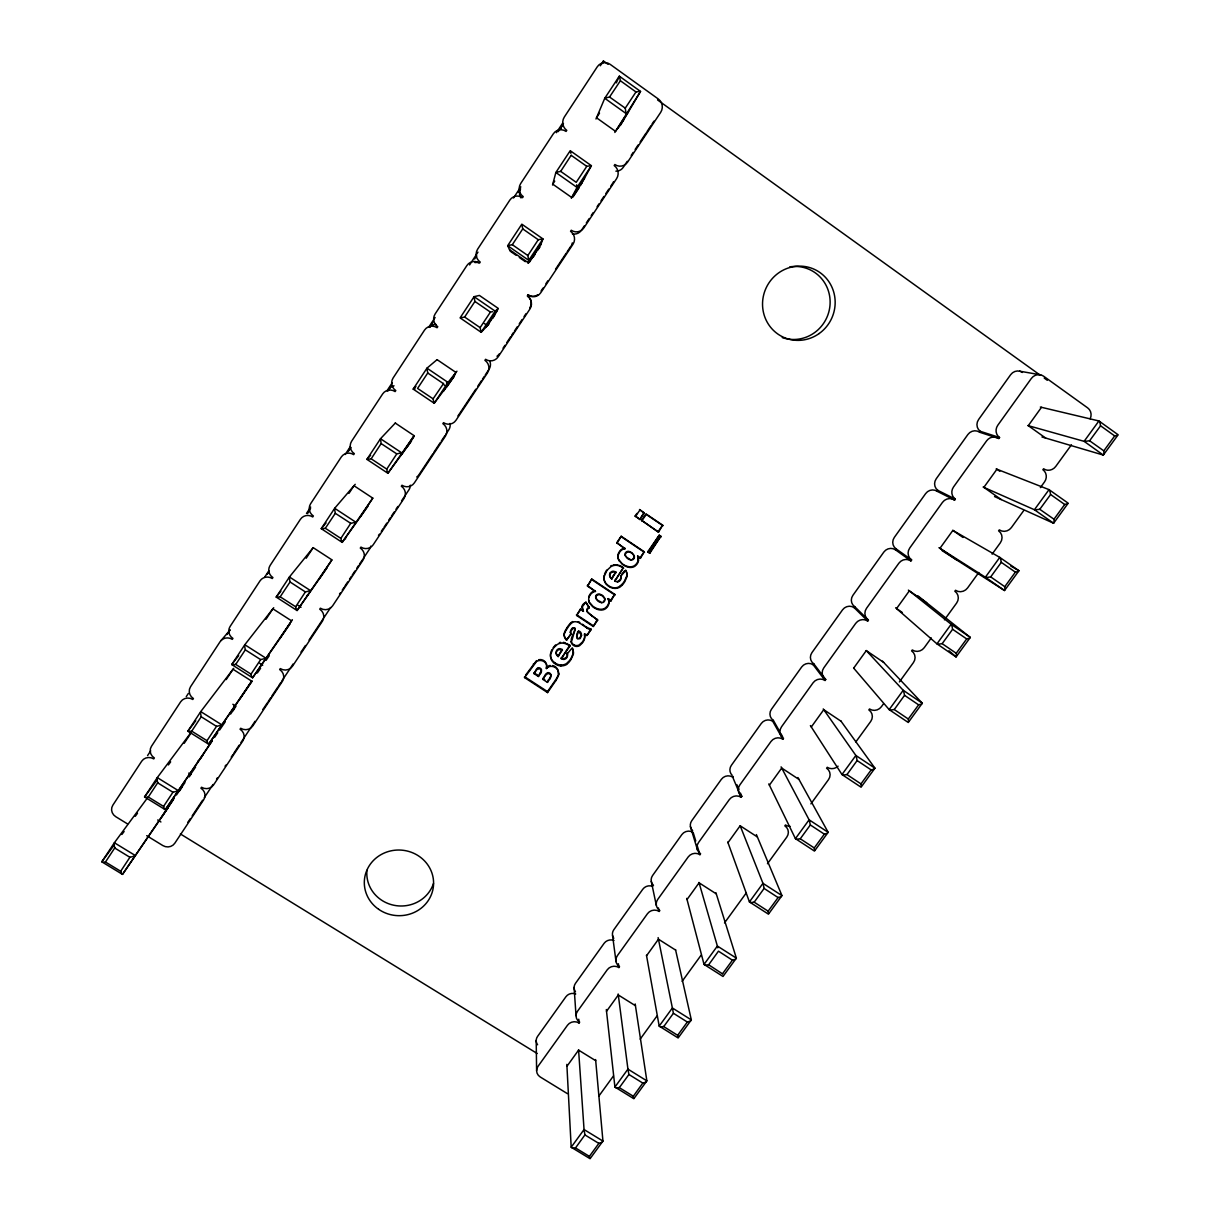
<?xml version="1.0" encoding="UTF-8"?>
<svg xmlns="http://www.w3.org/2000/svg" width="1220" height="1220" viewBox="0 0 1220 1220"><rect width="100%" height="100%" fill="white"/><g stroke="black" fill="none" stroke-linecap="round" stroke-linejoin="round"><path stroke-width="1.5" d="M524.554 677.588L524.554 676.658L547.505 691.618L547.551 692.594L524.554 677.588L536.556 661.514A6.679 6.512 -3.2 0 1 543.647 661.392A6.542 6.374 -3.3 0 1 546.606 665.113A7.106 6.923 -3.2 0 1 546.362 668.545A11.377 11.087 -5.1 0 1 547.826 667.462M541.451 670.298L540.948 671.762A9.241 9.013 -2.3 0 1 540.46 672.54L539.819 673.471M541.497 671.091L541.238 672.159A7.823 7.625 -2.5 0 1 540.49 673.455L538.416 676.49L534.055 673.638L536.144 669.643A7.137 6.954 -3.6 0 1 537.196 668.377L537.974 667.889M550.937 675.255L550.25 677.268A10.538 10.263 -3.4 0 1 549.839 677.908L549.686 678.122M528.443 263.169L528.763 260.348L542.946 238.906L521.824 224.175L507.657 245.693L510.234 251.198L516.274 255.392M581.345 635.315C582.169 631.823 577.289 628.696 577.304 633.668M571.616 628.91C572.241 627.08 576.038 627.4 574.803 629.55A22.112 21.686 -4.7 0 1 574.223 631.38L574.056 631.808M584.533 634.781A10.019 9.821 -8.1 0 1 584.593 638.639A13.023 12.749 -7.7 0 1 582.321 643.016L579.637 645.624A5.627 5.505 -8.3 0 1 578.158 646.234A5.505 5.398 -8.3 0 1 573.69 645.548A5.658 5.536 -8.3 0 1 571.265 642.376L574.254 632.417A22.509 22.067 -4.7 0 0 574.879 630.557L575.123 628.3M571.387 638.563L571.234 641.491M552.538 184.998L555.862 172.493L570.228 150.685L591.395 165.676L580.827 184.922M550.799 652.395L551.852 649.757M571.601 637.846L573.72 632.631M602.558 63.501L603.427 61L608.063 64.34M540.551 245.373L542.946 238.906M604.556 573.827L606.614 570.136M581.086 636.199L578.951 638.365M595.985 119.026L604.754 98.286L619.318 76.174L640.53 91.424L620.355 125.462M616.313 82.853L619.318 76.174M571.341 198.235L577.014 187.407L591.395 165.676M614.849 132.477L640.53 91.424M147.559 755.607L150.7 750.818M186.248 696.65L188.337 693.463M227.027 634.522L230.168 629.749M264.664 577.167L268.842 570.792M306.494 513.452L310.673 507.078M345.168 454.496L350.399 446.535M386.999 390.781L392.23 382.805M428.815 327.051L435.098 317.49M469.593 264.923L477.966 252.174M513.513 198.006L520.833 186.858M556.381 132.69L562.649 123.128M600.286 65.773L603.427 61M267.21 574.33L269.025 571.585M307.486 513.62L309.575 510.448M348.234 451.553L350.323 448.365M387.929 391.056L391.071 386.282M429.73 327.387L432.871 322.614M474.656 258.945L476.745 255.773M518.546 192.104L520.635 188.917M558.241 131.607L563.472 123.647M168.116 807.747L122.503 874.389L101.809 861.808L114.375 842.745L146.842 798.734M202.779 755.165L165.295 809.714L144.555 796.919L157.288 777.597L191.448 731.924M251.945 681.492L208.65 744.185L187.865 731.176L200.751 711.596L233.706 668.346M289.979 624.015L252.57 677.801L231.739 664.564L244.808 644.739L273.722 607.712M327.296 567.513L297.07 610.534L276.193 597.068L289.43 576.968L313.037 547.826M368.028 506.132L342.179 542.366L321.241 528.672L334.661 508.298L355.203 484.309M411.475 441.06L387.884 473.268L366.9 459.361L380.503 438.712L395.478 422.867M454.145 376.599L434.213 403.256L413.183 389.104L426.969 368.165L436.928 359.778M485.758 327.417L498.309 308.431L479.399 295.438L474.077 296.673L460.092 317.886L481.168 332.282L488.9 324.078M296.567 609.893L295.652 606.767L280.188 596.809L290.009 582.032L289.353 577.853M341.722 541.619L340.853 538.401L325.359 528.275L335.302 513.3L334.615 509.197M380.518 439.596L381.189 443.5L371.17 458.811L386.633 469.029L387.502 472.475M427.03 369.065L427.747 372.985L417.575 388.417L433.07 398.818L433.908 402.478M461.343 317.673L464.652 317.048L474.916 301.462L474.168 297.466M508.466 245.479L512.324 244.702L522.739 228.902L522.023 225.227M556.64 172.233L560.666 171.364L571.204 155.245M605.486 97.966L609.542 97.02L620.385 80.749L619.592 76.906M184.189 743.331L190.488 733.784M226.203 679.601L233.005 669.261L251.686 681.126L240.004 698.785M265.96 619.272L272.853 608.811L291.58 620.858L279.746 638.731M306.205 558.226L313.174 547.643L331.931 559.858L319.96 577.944M348.935 493.383L353.983 485.728L372.786 498.141L360.662 516.441M554.734 181.155L552.751 184.159L571.722 197.503L584.593 178.044M599.508 113.216L596.504 117.776L615.505 131.333L628.544 111.63M207.004 740.708L216.489 726.357L201.208 716.765L191.723 731.146L207.004 740.708A4.285 1.006 79.5 0 0 207.949 743.575M251.03 674.126L260.638 659.608L245.311 649.848L235.719 664.412L251.03 674.126A4.3 0.869 79 0 0 251.96 677.176M295.652 606.767L305.366 591.944L309.544 590.892M340.853 538.401L350.689 523.395L354.867 522.389M386.679 469.227L396.774 453.886L381.219 443.638M433.085 398.864L443.622 383.4M480.954 331.504L480.131 327.631L490.409 312.091L492.666 311.664M528.626 259.555L527.848 255.529L538.264 239.73L542.137 239.013M590.571 165.706L586.774 166.347L576.221 182.329L560.666 171.364M625.936 112.652L625.265 108.153L635.971 91.957L639.692 91.378M122.503 874.389L174.353 798.048M165.295 809.714L212.371 740.54M208.65 744.185L251.93 680.79M252.57 677.801L292.373 619.699M297.07 610.534L331.81 560.041M342.179 542.366L372.801 498.111M387.884 473.268L413.839 436.058M434.213 403.256L448.014 382.409L456.951 371.2M481.168 332.282L495.152 311.146L497.821 308.858M161.909 816.805L173.316 799.557M200.736 758.138L212.28 740.692M401.853 454.191L414.114 435.677L395.28 423.065M443.546 391.193L455.96 372.435L437.08 359.641M541.192 243.649L528.473 262.864L509.548 249.719M179.37 791.124L182.375 786.61M406.962 447.221L413.824 436.867M454.892 374.799L446.962 386.786L443.943 384.757M497.455 310.475L487.421 325.648L484.416 323.575M529.388 262.239L539.53 246.898M572.881 196.512L582.123 182.542M617.961 128.405L624.198 118.98M189.222 776.881L191.159 773.968M233.05 710.65L235.978 706.227L232.852 704.26M492.773 318.237L494.695 315.324M533.155 257.207L535.107 254.263M538.035 249.841L539.987 246.898M573.034 196.969L578.951 188.017M527.665 295.347L528.062 294.737A8.86 8.692 79.1 0 0 537.837 294.752M528.062 294.737L527.482 296.185A9.226 9.059 76.6 0 1 529.953 308.98L498.111 356.896A9.135 9.013 66.3 0 1 485.591 359.305L484.92 360.312A9.12 8.998 61.9 0 1 487.436 372.939L455.975 420.275A9.059 8.937 48 0 1 443.531 422.669L442.875 423.66A9.043 8.906 43.8 0 1 445.437 436.12L414.358 482.876A8.998 8.83 34.1 0 1 401.99 485.255L401.334 486.231A8.982 8.799 31.8 0 1 403.942 498.538L373.228 544.73A8.937 8.723 26.7 0 1 360.937 547.109L360.296 548.07A8.937 8.692 25.4 0 1 362.95 560.209L332.602 605.852A8.891 8.616 22.5 0 1 320.372 608.216L319.747 609.176A8.891 8.586 21.8 0 1 322.431 621.148L292.449 666.257A8.86 8.509 20 0 1 280.295 668.606L279.67 669.551A8.845 8.479 19.5 0 1 282.399 681.37L252.769 725.946A8.815 8.387 18.2 0 1 240.691 728.279L240.065 729.209A8.799 8.372 17.9 0 1 242.841 740.875L213.546 784.948A8.769 8.281 17 0 1 201.529 787.266L200.919 788.181A8.753 8.265 16.7 0 1 203.74 799.695L174.78 843.249A8.723 8.189 16 0 1 162.839 845.567L146.705 835.669M190.427 818.513L188.688 821.136A8.372 7.884 16.4 0 1 187.773 822.249M192.165 815.905L202.596 800.213M204.335 797.59L213.058 784.475M231.251 757.101L233.02 754.463M233.889 753.136L239.166 745.191M240.935 742.553L254.172 722.636A8.448 8.052 18.3 0 0 254.858 721.34M267.256 702.933L263.703 708.271A8.448 8.067 18.7 0 1 262.773 709.43M268.141 701.607L270.81 697.596M271.694 696.254L277.931 686.89M278.816 685.548L280.6 682.864M281.485 681.522L292.205 665.403A8.479 8.143 20 0 0 292.907 664.092M305.442 645.487L301.858 650.885A8.494 8.174 20.5 0 1 300.913 652.059M309.041 640.088L323.437 618.403M324.352 617.045L330.666 607.529M342.256 590.114L344.07 587.384M344.97 586.027L347.7 581.925M349.515 579.18L351.329 576.45M352.244 575.077L354.974 570.975M356.804 568.23L358.619 565.485M359.534 564.113L362.279 559.995M363.179 558.623L369.584 549A8.57 8.357 26.3 0 0 370.788 546.102M381.296 531.371L383.126 528.611M384.041 527.238L386.801 523.09M388.646 520.315L390.491 517.554M391.406 516.167L394.167 512.004M396.012 509.243L397.857 506.468M401.548 500.901L408.944 489.784A8.616 8.448 33 0 0 410.332 485.163M432.887 453.764L418.933 474.763A8.631 8.479 35.5 0 1 416.706 477.02M433.817 452.376L440.344 442.54M441.274 441.137L445.01 435.509M445.956 434.107L448.762 429.882A8.662 8.54 45.3 0 0 449.997 423.432M475.8 389.195L458.857 414.678A8.677 8.57 49.5 0 1 457.881 415.898M477.691 386.359L481.473 380.671M482.418 379.252L484.309 376.4M485.255 374.982L489.037 369.294A8.738 8.616 62.9 0 0 489.784 361.044M503.067 348.188L504.958 345.321M506.864 342.469L510.677 336.735M511.622 335.302L513.544 332.435M514.489 330.986L517.356 326.685M519.262 323.818L522.13 319.503M524.051 316.62L525.957 313.738M541.085 290.97L543.022 288.072M545.904 283.741L547.826 280.844M555.542 269.239L566.171 253.242M567.147 251.777L571.021 245.952M584.41 225.807L581.482 230.199A8.967 8.738 85.7 0 1 572.363 233.874M586.347 222.879L589.275 218.487M591.227 215.559L593.179 212.615M597.083 206.744L599.035 203.801M600.987 200.858L603.915 196.45M605.882 193.507L608.826 189.085M610.778 186.126L612.745 183.183A9.059 8.769 88.7 0 0 613.523 181.734M627.263 161.33L623.328 167.247A9.089 8.784 89.5 0 1 615.902 171.181M631.213 155.398L633.18 152.424M635.162 149.45L638.121 144.997M640.103 142.023L646.036 133.087M647.027 131.607L650.992 125.629M651.983 124.15L653.966 121.161M547.505 691.618L555.817 679.586A17.233 16.805 -3.4 0 0 556.366 678.686L557.586 676.383A9.928 9.684 -4.4 0 0 558.729 673.287M176.473 794.952L184.967 782.554M190.274 774.807L195.581 767.06M214.522 737.429L217.739 732.747M219.6 730.033L225.242 721.828M230.61 714.035L233.828 709.354M525.545 675.209L536.525 660.615M587.354 585.417L595.512 591.471L587.506 586.149L591.761 579.012L614.773 594.353L610.884 601.033L608.231 598.624L610.884 601.033M616.756 542.717L624.991 548.726L616.756 542.717L621.193 536.251L644.236 551.745L640.393 558.379L637.648 556.061L640.393 558.379M644.221 513.071L639.57 509.563L644.221 513.071L639.798 519.506L635.147 515.984L636.916 513.422M587.506 586.149L591.761 579.012M616.969 543.342L621.193 536.251M635.422 516.548L639.844 510.112M639.798 519.506L643.946 512.507M534.055 673.638L536.159 670.573A8.418 8.204 -3.7 0 1 536.83 669.704L538.005 668.804M591.425 615.337L597.663 620.157L593.271 626.485L576.587 615.444L580.537 608.75M641.522 520.284L645.944 513.864L662.628 525.164L658.525 532.164L641.522 520.284L658.525 532.164M576.587 615.444L580.674 609.542L583.404 611.357L583.267 610.564A10.69 10.492 -11.7 0 1 582.154 608.109L582.062 607.529M641.796 520.864L646.234 514.428L662.963 525.744M538.416 676.49L539.423 674.05M556.335 653.539A3.721 3.629 -5.8 0 1 556.762 650.336A3.553 3.477 -5.8 0 1 559.751 648.643L561.413 649.131A9.47 9.241 -5.5 0 1 562.359 649.574L558.18 656.619L558.913 654.576M559.431 653.798L562.359 649.574M612.897 576.343L611.754 579.012L615.871 572.043A9.546 9.394 -16.6 0 0 614.926 571.601L613.248 571.204A3.584 3.523 -17.5 0 0 610.305 572.866M613.172 575.947L613.706 575.169M614.255 574.391L615.871 572.043M542.793 679.342L545.233 675.819A11.422 11.117 -5.2 0 1 545.691 675.194L547.612 673.669A2.684 2.608 -4.4 0 1 550.937 675.91L550.632 677.588A8.967 8.738 -3.6 0 1 549.884 678.854L547.444 682.392L542.793 679.342L545.188 674.889A9.623 9.379 -5 0 1 546.102 673.73L547.551 672.738A2.547 2.486 -4.4 0 1 549.701 673.089A2.806 2.73 -4.4 0 1 550.982 674.95M561.23 658.647L569.801 645.212L569.084 644.739L569.908 646.082L561.23 658.647A5.383 5.261 -6.4 0 0 564.082 659.425A4.148 4.056 -6.3 0 0 567.513 655.613A5.261 5.139 -6.2 0 0 567.208 653.844L567.147 652.944A5.246 5.124 -6.2 0 1 567.483 654.865M623.389 567.635L614.819 581.071L623.389 567.635L621.849 566.629M547.444 682.392L548.314 680.12M548.466 679.891L549.076 679.006M257.344 672.952L260.607 668.255M266.021 660.416L269.269 655.72M586.972 635.437L591.014 628.712M593.271 626.485L597.48 619.348M610.686 600.27L614.773 594.353M640.119 557.708L644.236 551.745M658.205 531.554L662.628 525.164M547.551 692.594L555.817 680.638A15.524 15.128 -3.6 0 0 556.427 679.616L557.662 677.329A9.958 9.699 -4.5 0 0 558.806 674.218M587.095 635.437L591.166 629.535M647.881 551.608L659.242 535.168L660.843 536.251L649.772 553.331L647.881 551.608L649.772 553.331M648.171 552.248L659.242 535.168M649.467 552.675L660.843 536.251M692.625 830.652A8.143 7.777 -16 0 1 691.755 820.724L721.355 779.336A8.189 7.838 -19.2 0 1 732.717 777.14L733.174 776.484M732.198 775.356A8.189 7.854 -20.4 0 1 731.375 765.321L761.295 723.46A8.235 7.915 -24.2 0 1 772.717 721.264L773.358 720.38A8.25 7.93 -25.6 0 1 771.437 709.293L801.692 666.959A8.296 7.991 -29.9 0 1 813.176 664.747L813.816 663.848A8.311 8.006 -31.4 0 1 811.94 652.624L842.547 609.832A8.372 8.052 -35.9 0 1 854.091 607.606L854.732 606.691A8.387 8.067 -37.4 0 1 852.902 595.329L883.844 552.05A8.448 8.113 -41.7 0 1 895.465 549.808L896.12 548.893A8.464 8.128 -43.1 0 1 894.336 537.395L925.629 493.612A8.54 8.174 -46.9 0 1 937.311 491.37L954.62 500.063L955.321 499.102A8.921 8.509 -47.6 0 1 953.537 486.963L986.599 440.847A8.998 8.555 -50.8 0 1 998.844 438.498L999.546 437.522A9.028 8.57 -51.7 0 1 997.807 425.231L1031.281 378.551A9.104 8.616 -54.3 0 1 1043.588 376.187L1087.691 407.907A9.059 8.525 -52.2 0 1 1090.146 418.811M937.311 491.37L937.966 490.44A8.555 8.189 -48.1 0 1 936.228 478.789L967.887 434.503A8.631 8.22 -51.3 0 1 979.629 432.246L998.844 438.498M979.629 432.246L980.301 431.316A8.647 8.235 -52.2 0 1 978.608 419.512L1010.633 374.723A8.723 8.265 -54.8 0 1 1022.436 372.451M567.391 1093.639L540.262 1077.001A8.296 7.701 -5.5 0 1 538.02 1066.326L567.483 1025.242A8.326 7.777 -6.8 0 1 579.042 1023L579.668 1022.131A8.342 7.793 -7.3 0 1 577.457 1011.334L607.255 969.778A8.372 7.869 -9 0 1 618.891 967.536L619.516 966.652A8.387 7.884 -9.6 0 1 617.35 955.702L647.484 913.688A8.418 7.96 -11.6 0 1 659.181 911.431L659.822 910.532A8.433 7.976 -12.4 0 1 657.702 899.46L688.187 856.959A8.464 8.052 -15 0 1 699.944 854.671L700.585 853.771A8.479 8.067 -15.9 0 1 698.511 842.547L729.346 799.557A8.525 8.128 -19 0 1 741.165 797.27L741.821 796.37A8.525 8.159 -20.2 0 1 739.793 784.994L770.979 741.501A8.57 8.22 -23.9 0 1 782.874 739.213L783.53 738.283A8.586 8.235 -25.3 0 1 781.547 726.769L813.099 682.773A8.647 8.296 -29.5 0 1 825.055 680.47L825.726 679.54A8.662 8.311 -31 0 1 823.79 667.874L855.708 623.359A8.723 8.372 -35.5 0 1 867.74 621.041L868.411 620.096A8.738 8.387 -36.9 0 1 866.535 608.277L898.835 563.243A8.799 8.433 -41.2 0 1 910.928 560.91L911.614 559.949A8.83 8.448 -42.6 0 1 909.769 547.978L942.45 502.411A8.891 8.494 -46.4 0 1 954.62 500.063M566.949 1066.28L578.585 1050.115L595.711 1060.698M606.523 1011.319L618.296 994.971L635.452 1005.707M646.554 955.733L658.464 939.202L675.636 950.105M687.028 899.521L699.075 882.807L716.277 893.863M727.974 842.669L740.159 825.757L757.391 836.981M769.393 785.161L781.715 768.051L798.978 779.428M811.3 726.983L823.759 709.674L841.037 721.233M853.68 668.118L866.291 650.611L883.6 662.338M1041.499 407.312L1028.277 425.673L1045.677 438.071M598.715 1096.277L613.462 1075.948M640.164 1039.165L656.955 1016.031M682.087 981.383L700.981 955.351M724.512 922.915L745.542 893.94A8.433 7.976 -16.9 0 0 746.32 892.644M767.456 863.745L786.793 837.088A8.479 8.052 -20.7 0 0 784.841 825.848L785.482 824.949A8.494 8.082 -21.8 0 0 790.041 826.306M810.904 803.873L828.517 779.595A8.54 8.143 -25.1 0 0 826.596 768.203L827.267 767.288A8.555 8.159 -26.3 0 0 838.079 766.175M855.861 741.897L870.714 721.432A8.616 8.22 -30 0 0 868.853 709.903L869.524 708.972A8.631 8.235 -31.3 0 0 881.435 706.67L883.417 703.925M899.384 681.919L913.414 662.597A8.692 8.296 -35.1 0 0 911.599 650.9L912.285 649.97A8.708 8.311 -36.4 0 0 924.257 647.667L931.302 637.938M944.448 619.836L956.617 603.061A8.769 8.357 -40.1 0 0 954.848 591.227L955.534 590.282A8.799 8.372 -41.3 0 0 967.582 587.948L978.791 572.485M992.104 554.154L1000.308 542.839A8.86 8.418 -44.7 0 0 998.601 530.837L999.302 529.876A8.891 8.433 -45.8 0 0 1011.41 527.543L1023.793 510.478M1040.386 487.619L1044.534 481.885A8.952 8.479 -48.8 0 0 1042.887 469.73L1043.588 468.77A8.982 8.494 -49.7 0 0 1055.757 466.421L1071.45 444.812M595.604 1059.555L602.939 1141.066L590.068 1158.71L571.189 1147.227L584.044 1129.537L578.57 1049.764M635.178 1003.953L646.859 1080.859L633.836 1098.717L614.926 1087.051L627.934 1069.132L618.174 993.98M675.514 949.587L691.328 1019.889L678.137 1037.961L659.196 1026.111L672.372 1007.979L658.129 937.601M715.926 892.735L736.361 958.142L723.002 976.457L704.032 964.41L717.375 946.049L698.968 882.426M756.385 834.571L781.974 895.617L768.447 914.161L749.431 901.931L762.957 883.326L740.189 825.818M797.941 777.552L828.151 832.314L814.457 851.087L795.425 838.643L809.104 819.81L781.09 766.861M840.702 720.761L874.938 768.173L861.061 787.205L841.983 774.547L855.861 755.47L823.241 708.927M882.472 661.149L922.32 703.223L908.26 722.484L889.166 709.628L903.212 690.291L866.215 650.534M917.913 595.833L970.312 637.419L956.068 656.939L936.945 643.855L951.173 624.274L908.381 590.114M938.942 547.688L985.363 577.228L999.775 557.387L1018.944 570.746L1004.518 590.526L942.206 550.708M983.122 487.039L1034.407 509.731L1049.017 489.632L1068.201 503.204L1053.592 523.243L994.544 496.555M1027.85 425.551L1084.107 441.335L1098.915 420.961L1118.13 434.778L1103.322 455.075L1041.971 436.974M584.136 1130.299L584.944 1134.89L575.52 1147.928L589.382 1156.362L589.763 1158.07M628.056 1069.864L628.91 1074.485L619.348 1087.645L633.241 1096.216L633.607 1098.015M672.525 1008.742L673.409 1013.286L663.726 1026.599L677.649 1035.307L677.984 1037.061M768.142 911.188L778.086 897.569L764.101 888.45L754.189 902.19L768.142 911.188L768.493 913.414M809.409 820.663L810.339 824.964L800.274 838.796L814.259 847.946L814.594 850.309M856.196 756.278L857.141 760.533L846.97 774.593L860.969 783.896L861.274 786.381M903.593 691.099L904.569 695.308L894.26 709.552L908.29 719.007L908.564 721.615M1064.709 504.485L1053.973 519.217L1039.791 509.304L1050.618 494.527L1064.709 504.485L1067.591 503.753M1114.699 435.937L1103.81 450.851L1089.612 440.771L1100.577 425.795L1114.699 435.937L1117.489 435.265M589.382 1156.392L598.837 1143.399L584.959 1134.936M633.256 1096.338L642.803 1083.085L628.91 1074.485M677.649 1035.307L687.333 1022.024L673.409 1013.286M722.606 973.652L732.427 960.186L718.458 951.173L708.667 964.791L722.667 973.972M814.259 847.946L824.323 834.144L810.339 824.964M860.969 783.896L871.171 769.911L857.157 760.578M908.29 719.007L918.614 704.84L904.584 695.354M956.221 653.279L966.682 638.929L952.622 629.291L942.16 643.672L956.221 653.279A4.255 0.869 78.3 0 1 956.434 656.07M101.809 861.808L114.07 845.124M121.878 834.495L124.12 831.476M135.267 816.302L137.494 813.267M553.148 647.713L555.588 644.892M144.555 796.919L157.029 780.159M168.375 764.94L170.648 761.89M187.865 731.176L195.779 720.715M231.739 664.564L238.647 655.643M276.193 597.068L280.89 591.197M621.651 574.315L624.594 570.792M621.224 578.005A5.307 5.215 -17.7 0 0 620.858 576.206L625.814 570.304A11.285 11.117 -17.9 0 1 626.897 575.138M567.254 653.828L572.104 648.034A11.224 10.965 -6.1 0 1 573.43 653.828A7.869 7.686 -6.6 0 1 573.232 654.515L571.067 659.349A29.539 28.884 -3.8 0 1 570.182 660.676A21.502 21.014 -4.7 0 1 568.505 662.734L566.553 664.412M321.241 528.672L326.06 522.953M221.064 640.5L229.711 630.42M571.219 633.653L566.553 640.073L571.219 633.653A3.614 3.538 -8 0 1 570.35 631.716A6.085 5.947 -8.4 0 1 571.692 628.971M366.9 459.361L370.621 455.289M622.108 585.234L620.126 586.957A9.333 9.18 -17.4 0 1 614.453 588.391A11.483 11.3 -17.7 0 1 607.926 585.753L606.309 584.319A9.729 9.577 -17.2 0 1 604.174 576.618L606.492 571.265A24.553 24.125 -19.1 0 1 607.728 569.618L610.839 566.721A8.799 8.662 -17.9 0 1 611.784 566.202A9.226 9.089 -17.9 0 1 618.601 565.683L620.492 566.446A19.825 19.505 -16.4 0 1 622.901 567.834L623.633 568.322M413.183 389.104L415.959 386.526M546.408 668.56L547.49 666.745M619.897 586.225L622.718 583.541A24.308 23.973 -16 0 0 623.847 582.032A29.677 29.265 -15.2 0 0 624.472 581.101L626.668 576.191A7.915 7.793 -18.5 0 0 626.805 575.138M572.759 628.727L572.653 628.788A4.682 4.59 -8.3 0 0 571.646 629.901M586.042 602.802L589.26 607.789L585.905 602.039L582.321 606.782L583.404 611.357M611.571 565.516L611.266 565.683A8.784 8.647 -18 0 0 610.64 566.049M559.324 642.65L560.636 642.345M400.678 453.001L397.583 453.718M613.187 564.906L618.006 564.906M447.161 382.653L446.459 382.821M538.584 659.761L538.935 659.684A6.527 6.374 -3.2 0 1 546.514 664.214A7.091 6.908 -3.1 0 1 546.301 667.63M538.859 247.141L537.715 247.385M609.542 97.02L625.265 108.153M350.796 523.38L335.302 513.3M305.412 591.944L289.994 581.94M325.313 528.29L322.065 528.763M1089.567 440.771L1084.885 441.381M280.142 596.809L277.001 597.251M1039.791 509.304L1035.292 509.823M512.659 252.189L511.805 252.342M370.483 458.949L367.815 459.361M415.075 388.875L414.114 389.027M344.604 538.843L345.687 538.691M307.272 595.207L308.385 595.07M233.904 706.105L234.957 705.999M586.942 634.598L586.835 634.583A7.106 6.969 -10.2 0 1 584.792 634.156M630.969 560.041L629.23 559.522A10.187 10.05 -24.1 0 1 628.254 558.973A13.771 13.588 -24.9 0 1 627.492 558.44L625.174 555.313A2.943 2.913 -22.5 0 1 625.494 552.797A3.385 3.34 -22.5 0 1 628.941 551.379L631.197 552.355A12.002 11.819 -20.9 0 1 632.189 553.057L634.263 556.076A3.279 3.233 -22.8 0 1 633.836 558.775A3.05 3.004 -22.8 0 1 631.075 560.026M563.365 642.33L565.546 642.894M1019.615 371.17L1040.645 374.845M600.911 601.856L598.624 600.865M1040.34 407.038L1098.915 420.961M630.099 559.263L628.01 558.303M980.301 431.316L999.546 437.522M996.16 468.922L1049.017 489.632M619.501 565.409L621.453 566.385M584.807 634.095L584.959 634.934M937.966 490.44L955.321 499.102M567.087 643.565L567.864 643.992M577.655 638.167L576.648 636.764M952.805 530.364L999.775 557.387M1010.694 565.973L1018.944 570.746M114.375 842.745L135.084 855.388M584.044 1129.537L602.939 1141.066M127.581 823.942L115.763 816.698A8.799 8.235 18.7 0 1 112.835 805.2L141.688 761.219A8.83 8.311 19.6 0 1 153.75 758.901L154.361 757.971A8.845 8.342 20 0 1 151.463 746.32L180.651 701.82A8.876 8.418 21.2 0 1 192.79 699.472L193.416 698.541A8.876 8.448 21.7 0 1 190.549 686.738L220.088 641.72A8.921 8.525 23.3 0 1 232.303 639.356L232.929 638.411A8.921 8.555 24 0 1 230.107 626.455L259.997 580.888A8.967 8.631 26.3 0 1 272.273 578.524L272.914 577.563A8.967 8.662 27.3 0 1 270.123 565.439L300.379 519.339A9.013 8.738 30.7 0 1 312.732 516.944L313.372 515.984A9.028 8.769 32.1 0 1 310.642 503.707L341.264 457.027A9.059 8.845 37.4 0 1 353.678 454.633L354.334 453.657A9.074 8.876 39.6 0 1 351.635 441.213L382.623 393.968A9.135 8.952 47.4 0 1 395.127 391.574L395.783 390.568A9.15 8.967 50.5 0 1 393.13 377.956L424.499 330.147A9.211 9.028 59.9 0 1 437.08 327.722L437.751 326.716A9.241 9.043 63 0 1 435.143 313.937L466.894 265.533A9.318 9.104 71.1 0 1 479.551 263.093L480.222 262.071A9.333 9.12 73.4 0 1 477.661 249.124L509.823 200.11A9.424 9.165 78.9 0 1 522.541 197.671L523.227 196.633A9.455 9.165 80.4 0 1 520.711 183.503L553.27 133.88A9.546 9.211 84 0 1 566.08 131.424L566.766 130.372A9.577 9.226 85 0 1 564.311 117.059L597.266 66.81A9.668 9.257 87.4 0 1 610.153 64.34L658.342 99.018A9.592 9.211 -88.3 0 1 660.676 112.362L627.629 162.077A9.485 9.165 89.8 0 1 614.88 164.517L614.194 165.554A9.455 9.165 89 0 1 616.558 178.715L583.922 227.82A9.363 9.12 85.9 0 1 571.25 230.244L570.563 231.281A9.333 9.104 84.6 0 1 572.988 244.244L540.75 292.754A9.241 9.074 79.1 0 1 528.153 295.164M157.685 819.977L160.918 821.975M180.392 833.946L537.196 1053.516M157.288 777.597L178.028 790.453M627.934 1069.132L646.859 1080.859M200.751 711.596L221.552 724.68M672.372 1007.979L691.328 1019.889M259.753 663.268L262.742 665.159M244.808 644.739L265.655 658.022M717.375 946.049L736.361 958.142M298.077 605.318L301.065 607.24M289.43 576.968L310.337 590.495M762.957 883.326L781.974 895.617M534.024 672.708L534.848 673.242M536.205 674.126L537.303 674.843M542.747 678.396L544.791 679.723M334.661 508.298L355.615 522.053M809.104 819.81L828.151 832.314M587.445 609.39A2.821 2.776 -11.1 0 0 587.247 611.861A3.98 3.904 -11.3 0 0 587.521 612.348L597.663 620.157M576.465 614.651L593.118 625.662M582.519 624.243L587.079 627.98L579.713 623.115A8.921 8.738 -8.2 0 0 576.908 621.956A5.871 5.764 -8.2 0 0 574.193 621.803A7.274 7.137 -8.4 0 0 570.731 623.878A34.053 33.276 -11.1 0 0 567.3 628.224M380.503 438.712L401.502 452.696M591.929 579.729L614.987 595.101M855.861 755.47L874.938 768.173M621.438 536.861L644.526 552.401M426.969 368.165L448.014 382.409M903.212 690.291L922.32 703.223M427.747 373.03L443.211 383.492M635.147 515.984L639.509 518.927M659.578 535.778L661.179 536.861M902.342 612.532L896.563 608.567L909.327 590.861L926.651 602.771M464.652 317.048L480.131 327.631M474.077 296.673L495.152 311.146M951.173 624.274L970.312 637.419M474.916 301.462L490.409 312.091M512.324 244.702L527.848 255.529M507.657 245.693L528.763 260.348M985.363 577.228L1004.518 590.526M957.288 560.361L939.949 548.329L952.866 530.395L962.976 537.456M519.293 257.481L525.347 261.675M522.739 228.902L538.264 239.73M555.862 172.493L577.014 187.407M1034.407 509.731L1053.592 523.243M1001.223 499.575L983.854 487.359L996.923 469.227L999.805 471.271M571.219 155.352L586.774 166.347M896.12 548.893L911.614 559.949M604.754 98.286L625.951 113.445M1084.107 441.335L1103.322 455.075M895.465 549.808L910.928 560.91M657.549 99.933L1039.577 374.723M1044.213 378.063L1047.309 380.289M620.385 80.749L635.971 91.957M590.968 615.002L590.114 614.377M554.749 662.75L552.736 660.95A9.638 9.409 -5.8 0 1 550.571 653.401M554.368 663.329L552.812 661.85A9.653 9.424 -5.9 0 1 550.571 656.879A9.562 9.333 -5.8 0 1 550.632 654.317L552.904 649.009A24.354 23.775 -7.6 0 1 554.124 647.393L557.204 644.541A8.738 8.54 -6.1 0 1 558.135 644.023A9.15 8.937 -6.1 0 1 564.89 643.504L566.797 644.236A19.672 19.2 -5.6 0 1 569.191 645.609M589.733 614.072L587.537 611.815M948.931 650.763L956.068 656.939M895.648 607.774L936.945 643.855M854.732 606.691L868.411 620.096M854.091 607.606L867.74 621.041M853.603 668.041L889.166 709.628M813.816 663.848L825.726 679.54M813.176 664.747L825.055 680.47M619.211 560.59L622.108 563.625A19.322 19.047 -24.5 0 0 623.557 564.631L624.03 564.906A12.886 12.718 -23.1 0 0 630.618 566.827L632.006 566.614A6.817 6.71 -22.3 0 0 634.827 565.394L636.184 564.113A10.111 9.973 -22.2 0 0 636.932 563.106A8.067 7.945 -22.4 0 0 638.212 559.766M810.385 725.564L841.983 774.547M773.358 720.38L778.909 730.139M780.754 733.403L782.599 736.666M772.717 721.264L782.874 739.213M619.196 560.864L618.967 560.453A8.006 7.899 -21.8 0 1 618.342 558.76L618.25 558.333A7.899 7.793 -21.8 0 1 618.906 553.392L619.363 552.614A8.174 8.067 -21.9 0 1 624.96 548.603M768.798 783.911L795.425 838.643M736.865 784.643L738.984 789.66M740.403 793.015L741.821 796.37M732.717 777.14L741.165 797.27M727.745 841.998L749.431 901.931M620.904 576.191L620.675 575.489A5.292 5.2 -17.7 0 1 620.995 577.441M695.751 840.976L693.143 832.406A8.128 7.747 -15 0 0 681.843 834.602L652.578 875.533A8.098 7.686 -12.4 0 0 653.493 885.339M696.803 844.408L699.944 854.671M690.413 826.596L697.581 850.233M686.738 898.377L704.032 964.41M763.186 884.103L764.01 887.992M717.573 946.796L717.787 947.818M570.442 151.432L570.823 153.262M588.68 600.24L588.772 600.667A7.945 7.808 -12.7 0 0 589.397 602.329L592.767 606.142A19.23 18.91 -14.6 0 0 594.216 607.133L594.674 607.408A12.84 12.612 -13.7 0 0 601.262 609.298L602.634 609.1A6.786 6.664 -13.4 0 0 605.44 607.88L606.782 606.599A10.065 9.897 -13.1 0 0 607.529 605.608A8.021 7.884 -13.4 0 0 608.795 602.299M658.449 907.939L659.181 911.431M651.266 881.328L656.345 905.469M591.913 615.658L592.066 616.451M527.955 262.925L527.772 262.025M261.507 664.381L261.69 665.495M646.463 955.214L659.196 1026.111M576.663 184.83L576.953 186.69M579.713 623.115L579.591 622.291A7.427 7.274 -8.2 0 0 578.265 621.682M618.372 963.754L618.891 967.536M612.547 935.481L616.024 961.65M569.801 645.212L569.908 646.082M606.325 1009.535L614.926 1087.051M555.756 679.692L555.817 680.638M578.768 1019.218L579.042 1023M574.101 987.483L576.023 1015.604M549.839 677.908L549.9 678.854M566.842 1064.374L571.189 1147.227M540.46 672.54L540.506 673.471M533.491 663.665L533.521 664.58M536.205 1040.492L536.602 1070.55M576.633 636.52L576.785 635.361A17.461 17.08 -10.9 0 1 577.304 633.668M572.317 242.887A8.937 8.723 84.4 0 1 571.784 244.518M527.421 295.713A8.83 8.677 76.7 0 1 529.785 307.974M499.254 353.907A8.769 8.631 67 0 1 496.982 356.225M379.45 534.146A8.57 8.372 27.6 0 1 378.49 535.336M340.441 592.844A8.54 8.281 23.2 0 1 339.48 594.018M225.99 765.016A8.418 7.976 17.4 0 1 225.06 766.16M217.236 777.933A8.403 7.945 17.1 0 1 216.55 779.214M309.621 509.731A8.647 8.387 31.5 0 1 310.581 508.526M348.859 449.936A8.692 8.494 38.4 0 1 351.085 447.664M388.57 389.454A8.753 8.57 48.5 0 1 394.029 385.794M429.714 327.006A8.83 8.662 60.6 0 1 436.028 324.413M474.931 262.605A8.921 8.723 71.4 0 1 478.469 262.666M521.001 197.945A9.043 8.784 80.4 0 1 520.162 189.222M561.154 129.167A9.165 8.83 84.9 0 1 562.679 124.181M235.689 664.336A4.407 0.778 -13 0 1 232.517 664.824M264.877 658.48A4.392 0.778 -12.9 0 1 260.775 659.501M245.357 649.665A4.316 0.869 78.8 0 1 244.656 645.593M191.723 731.054A4.407 0.9 -13.8 0 1 188.642 731.512M220.866 725.137A4.392 0.9 -13.6 0 1 216.641 726.236M201.254 716.582A4.285 1.006 79.3 0 1 200.568 712.51M148.321 796.904A4.422 1.022 -14.7 0 1 145.378 797.331M164.502 809.135A4.255 1.128 80.1 0 1 163.663 806.374M177.403 790.941A4.407 1.022 -14.5 0 1 173.087 792.115M157.731 782.615A4.27 1.144 79.8 0 1 157.06 778.467M198.204 760.639A3.645 0.808 -14.1 0 1 198.738 760.578M188.886 772.992A3.538 0.884 79.8 0 1 189.375 775.767M105.484 861.899A4.438 1.128 -15.6 0 1 102.632 862.311M121.619 873.825A4.239 1.25 80.8 0 1 120.795 871.202M134.52 855.876A4.407 1.128 -15.5 0 1 130.098 857.141M114.787 847.793A4.255 1.266 80.5 0 1 114.116 843.554M663.619 1026.447A4.087 1.769 -11.1 0 1 660.035 1026.721M690.764 1020.774A4.087 1.769 -10.6 0 1 687.378 1021.841M708.545 964.654A4.117 1.662 -10.2 0 1 704.824 964.944M735.751 959.027A4.117 1.662 -9.8 0 1 732.457 960.018M754.051 902.068A4.148 1.54 -9.5 0 1 750.208 902.388M781.288 896.502A4.148 1.54 -9.1 0 1 778.116 897.417M800.137 838.689A4.194 1.418 -8.9 0 1 796.172 839.055M827.495 833.138A4.194 1.418 -8.6 0 1 824.339 834.007M846.802 774.502A4.224 1.296 -8.5 0 1 842.791 774.898M874.328 768.936A4.239 1.296 -8.2 0 1 871.171 769.789M894.092 709.476A4.27 1.159 -8.2 0 1 890.02 709.918M921.74 703.925A4.285 1.159 -8 0 1 918.599 704.733M941.977 643.596A4.331 1.037 -8.1 0 1 937.814 644.099M969.702 638.075A4.346 1.022 -7.9 0 1 966.652 638.838M951.63 625.052A4.255 0.884 78.5 0 1 952.515 629.124M990.503 576.862A4.392 0.9 -8.1 0 1 986.187 577.411M1004.67 586.698A4.27 1.037 78.7 0 1 1004.944 589.687M1018.319 571.356A4.407 0.9 -7.9 0 1 1015.345 572.073M1000.293 558.165A4.285 1.037 78.9 0 1 1001.162 562.191M1053.851 519.247A4.3 1.19 79.2 0 1 1054.08 522.48M1049.581 490.349A4.316 1.205 79.4 0 1 1050.481 494.39M1103.688 450.897A4.331 1.357 79.9 0 1 1103.871 454.236M1099.525 421.632A4.346 1.357 80.2 0 1 1100.44 425.673M537.593 1044.777A7.976 7.442 -5.4 0 1 537.562 1036.405L565.882 996.786A8.006 7.503 -6.7 0 1 575.718 993.98M575.489 991.829A8.021 7.518 -7.2 0 1 575.474 983.366L604.113 943.319A8.052 7.579 -8.9 0 1 614.011 940.498M613.782 938.317A8.052 7.61 -9.6 0 1 613.812 929.747L642.772 889.258A8.082 7.671 -11.6 0 1 652.715 886.406M575.428 1147.745A4.056 1.982 -13.5 0 1 572.088 1147.989M602.497 1141.92A4.041 1.982 -12.9 0 1 598.898 1143.186M619.241 1087.477A4.072 1.876 -12.2 0 1 615.78 1087.737M646.356 1081.728A4.072 1.876 -11.7 0 1 642.864 1082.887M433.481 883.478A34.114 32.345 4 0 1 394.182 905.316A34.114 32.345 4 0 1 366.961 870.302M789.828 266.86A36.691 35.548 -67 0 1 829.92 306.098A36.691 35.548 -67 0 1 782.264 337.589M561.2 657.687A5.368 5.246 -6.4 0 0 563.991 658.525A4.133 4.041 -6.3 0 0 567.376 654.865M560.819 665.068A11.224 10.965 -6.1 0 1 554.78 662.704M560.834 664.93A9.241 9.028 -6.1 0 0 566.492 663.573L569.237 660.859A24.141 23.592 -4.4 0 0 570.35 659.38A29.463 28.822 -3.7 0 0 570.96 658.464L573.11 653.63A7.854 7.671 -6.6 0 0 573.247 652.593M572.47 648.308A11.209 10.949 -6.1 0 1 573.339 652.593M558.15 655.674A5.749 5.627 -6 0 1 556.289 653.569M558.226 656.558A5.764 5.627 -6 0 1 556.366 654.454A3.66 3.584 -5.8 0 1 556.732 651.419A3.706 3.614 -5.8 0 1 558.928 649.665A3.218 3.141 -5.8 0 1 560.224 649.665L560.62 649.741A7.869 7.686 -5.6 0 1 562.435 650.458M566.583 664.473A9.257 9.043 -6.1 0 1 560.91 665.846M560.895 665.983A11.407 11.132 -6.1 0 1 554.414 663.253M552.523 665.54A7.228 7.045 -4.7 0 1 558.348 673.226M548.558 665.907A7.228 7.045 -4.7 0 1 550.296 665.479M538.34 667.736A2.486 2.425 -3.1 0 1 540.216 668.209A2.73 2.669 -3.1 0 1 541.528 669.887M547.704 667.249A7.335 7.152 -4.7 0 1 558.592 674.187M538.264 668.774A2.623 2.547 -3.1 0 1 541.375 670.725M572.714 628.468A2.699 2.653 -7.9 0 1 575.154 629.215M573.873 644.755A5.658 5.536 -8.3 0 1 571.158 641.522M573.842 644.816A5.429 5.307 -8.3 0 0 577.746 645.456L578.036 645.365A5.505 5.383 -8.3 0 0 579.226 644.922L582.23 642.193A12.993 12.718 -7.7 0 0 584.517 637.526A10.248 10.034 -8 0 0 584.395 633.942M591.136 629.688A11.026 10.812 -11.4 0 1 587.003 628.087M589.9 628.62A10.995 10.782 -11.4 0 1 586.866 627.263M570.625 623.069A7.259 7.122 -8.4 0 1 572.607 621.559M567.056 627.614A34.48 33.703 -11.1 0 1 570.563 623.008M567.163 627.705A16.912 16.546 -8.9 0 0 564.113 633.653A7.64 7.488 -7.6 0 0 566.415 639.265M566.507 640.119A7.671 7.503 -7.6 0 1 564.097 634.522M570.426 632.524A6.1 5.963 -8.4 0 1 571.692 629.932M571.387 634.446A3.629 3.553 -8 0 1 570.457 632.555M586.866 635.467A7.122 6.984 -10.2 0 1 584.929 634.995M564.204 634.491A16.943 16.577 -8.9 0 1 567.422 628.33M587.369 611.571A3.965 3.904 -11.3 0 1 587.064 610.9A2.821 2.76 -11.1 0 1 587.399 608.444A6.786 6.649 -11.4 0 1 589.138 607.057M587.399 609.344A6.557 6.435 -11.4 0 1 589.29 607.834M581.62 607.468A6.39 6.268 -10.8 0 1 586.012 602.375M608.17 598.654A11.056 10.858 -12.8 0 1 608.856 601.933M595.314 590.617A8.174 8.021 -12.8 0 0 589.58 594.994L589.336 595.36A7.777 7.655 -12.7 0 0 588.65 597.342M595.482 591.364A8.143 8.006 -12.8 0 0 589.946 595.36L589.489 596.107A7.869 7.732 -12.7 0 0 588.818 601.003L588.924 601.429A7.976 7.838 -12.7 0 0 589.55 603.107L592.935 606.919A19.276 18.956 -14.6 0 0 594.384 607.911L595.314 608.444A12.627 12.398 -13.7 0 0 601.445 610.061L602.817 609.878A6.801 6.679 -13.4 0 0 605.638 608.658L606.98 607.377A8.281 8.143 -13.3 0 0 608.978 603.305A10.294 10.111 -12.9 0 0 608.338 599.416M604.51 600.042A3.264 3.203 -13.6 0 0 604.601 597.998L602.771 595.65A11.941 11.727 -12.2 0 0 601.78 594.963L599.538 594.018A3.462 3.401 -13.2 0 0 598.73 593.972A3.37 3.309 -13.2 0 0 596.122 595.421M604.083 600.804A3.019 2.974 -13.6 0 1 603.336 601.46M598.38 600.697A12.642 12.429 -14.8 0 1 597.388 599.981L595.787 597.891A2.928 2.882 -13.2 0 1 596.092 595.406M615.414 580.705A5.414 5.322 -18.2 0 1 614.651 580.293M604.083 575.382A9.699 9.546 -17.3 0 0 606.111 583.602L608.124 585.432A11.316 11.132 -17.7 0 0 614.224 587.796A9.302 9.165 -17.5 0 0 619.943 586.286M625.738 570.35A11.316 11.132 -17.8 0 1 627.126 576.191M620.888 577.426A4.163 4.102 -17.9 0 1 617.899 581.071M611.601 578.234A5.795 5.704 -17.9 0 1 609.741 576.099A3.736 3.69 -17.4 0 1 610.229 572.805M611.799 578.951A5.81 5.719 -17.8 0 1 609.939 576.801A3.69 3.629 -17.4 0 1 610.336 573.705A3.736 3.675 -17.4 0 1 612.562 571.936M617.686 581.864A5.429 5.337 -18.2 0 1 614.865 580.995M627.019 576.191A7.93 7.808 -18.5 0 1 626.912 576.892L624.701 581.818A29.753 29.341 -15.2 0 1 623.801 583.145A21.655 21.35 -16.3 0 1 622.108 585.234M621.148 577.99A4.178 4.117 -17.9 0 1 617.701 581.894M616.085 572.744A7.93 7.808 -16.8 0 0 614.255 571.997L613.843 571.936A3.233 3.187 -17.4 0 0 612.577 571.982M637.587 556.091A11.117 10.949 -21.6 0 1 638.274 559.4M624.731 547.963A8.204 8.098 -22 0 0 618.952 552.385L618.708 552.751A7.823 7.716 -21.8 0 0 617.945 557.235L618.113 558.104A7.991 7.869 -21.8 0 0 618.738 559.782L622.352 564.296A19.367 19.093 -24.4 0 0 623.801 565.302L624.731 565.851A12.673 12.505 -23 0 0 630.877 567.483L632.265 567.3A6.832 6.725 -22.3 0 0 635.086 566.065L636.443 564.784A8.326 8.204 -22.3 0 0 638.457 560.666M632.6 558.989A3.035 3.004 -22.8 0 0 633.485 558.257A3.279 3.233 -22.8 0 0 634.019 555.42L632.219 553.529A12.383 12.2 -20.8 0 0 631.701 553.163A8.174 8.052 -21.6 0 0 630.069 552.279L629.84 552.218A3.904 3.843 -22.4 0 0 628.193 552.004A3.385 3.34 -22.5 0 0 625.662 553.605A2.958 2.913 -22.5 0 0 625.418 555.954L626.775 557.418A12.703 12.536 -24.7 0 0 628.01 558.303M637.831 556.747A10.339 10.187 -21.8 0 1 638.548 560.666M581.559 635.239L580.171 638.639L577.685 638.96A2.013 1.967 -8.7 0 1 576.785 637.602L576.831 636.596A15.357 15.021 -10.6 0 1 577.441 634.507L578.463 631.258L581.559 635.239M114.71 848.007L105.469 862.021L120.673 871.263L129.915 857.294L114.71 848.007M157.67 782.813L148.321 797.011L163.556 806.405L172.92 792.253L157.67 782.813M1001.3 562.344L990.701 576.908L1004.777 586.683L1015.375 572.149L1001.3 562.344M601.506 602.68L599.767 602.161A10.141 9.973 -14.4 0 1 598.807 601.628A13.71 13.481 -15 0 1 598.029 601.109L595.955 598.654A2.943 2.897 -13.2 0 1 596.183 596.305A3.37 3.309 -13.2 0 1 598.7 594.72A3.889 3.812 -13.2 0 1 600.347 594.933L600.575 595.009A8.128 7.991 -12.7 0 1 602.207 595.879A12.322 12.093 -12.2 0 1 602.726 596.229L604.784 598.761A3.264 3.203 -13.6 0 1 604.357 601.429A3.035 2.974 -13.6 0 1 602.07 602.68A3.111 3.065 -13.6 0 1 601.506 602.68M378.627 909.296A34.648 32.818 3.9 0 0 433.405 886.482A34.648 32.818 3.9 0 0 384.818 852.78A34.648 32.818 3.9 0 0 378.627 909.296M819.169 333.533A37.301 36.127 -66.7 0 0 814.746 269.513A37.301 36.127 -66.7 0 0 762.622 306.723A37.301 36.127 -66.7 0 0 819.169 333.533"/></g></svg>
